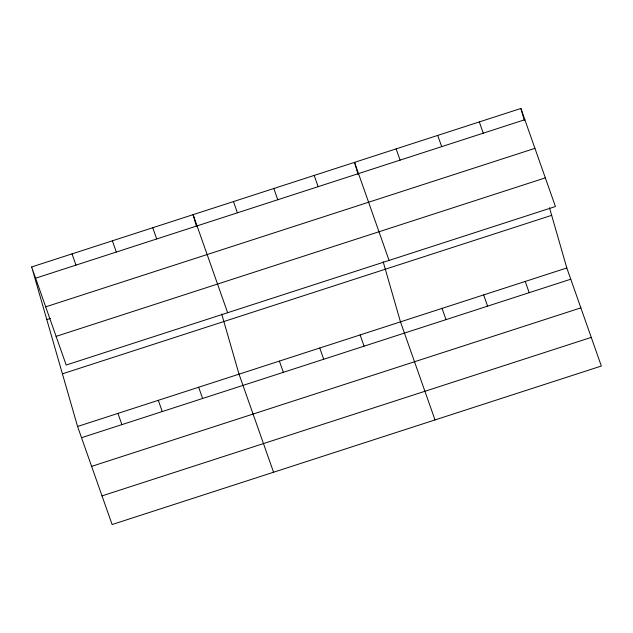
<?xml version="1.0" encoding="UTF-8"?>
<svg xmlns="http://www.w3.org/2000/svg" width="633" height="633" viewBox="0 0 633 633"><rect width="100%" height="100%" fill="white"/><g stroke="black" fill="none" stroke-linecap="round" stroke-linejoin="round"><path stroke-width="0.95" d="M31.65 266.96L520.888 108.465L555.426 206.524L66.188 365.027L31.65 266.96L77.574 426.476L112.112 524.535L601.35 366.04L566.812 267.973L549.507 207.853M35.606 278.196L524.844 119.7M45.695 306.847L534.932 148.351M46.802 319.594L50.561 318.383M56.092 336.368L545.33 177.873M62.422 373.834L551.66 215.339M77.574 426.476L566.812 267.973M81.53 437.704L570.768 279.208M91.627 466.363L580.865 307.867M102.024 495.884L591.262 337.389M479.3 121.932L483.256 133.167M525.232 281.448L529.188 292.683M437.72 135.407L441.676 146.642M483.644 294.923L487.6 306.158M396.131 148.882L400.088 160.109M442.063 308.39L446.02 319.625M389.081 260.416L354.543 162.349L358.064 174.573M435.006 419.932L400.475 321.865L383.163 261.745M314.182 175.428L318.138 186.664M360.114 334.944L364.07 346.172M273.82 188.499L277.776 199.735M319.752 348.015L323.708 359.251M233.458 201.579L237.415 212.815M279.39 361.095L283.347 372.331M227.635 312.718L193.097 214.658L196.349 225.934M273.559 472.234L239.029 374.166L221.716 314.047M152.735 227.73L156.691 238.965M198.667 387.246L202.623 398.481M112.373 240.809L116.33 252.037M158.305 400.317L162.262 411.553M72.012 253.88L75.968 265.116M117.936 413.396L121.892 424.632M520.888 108.465L524.409 120.681"/></g></svg>
